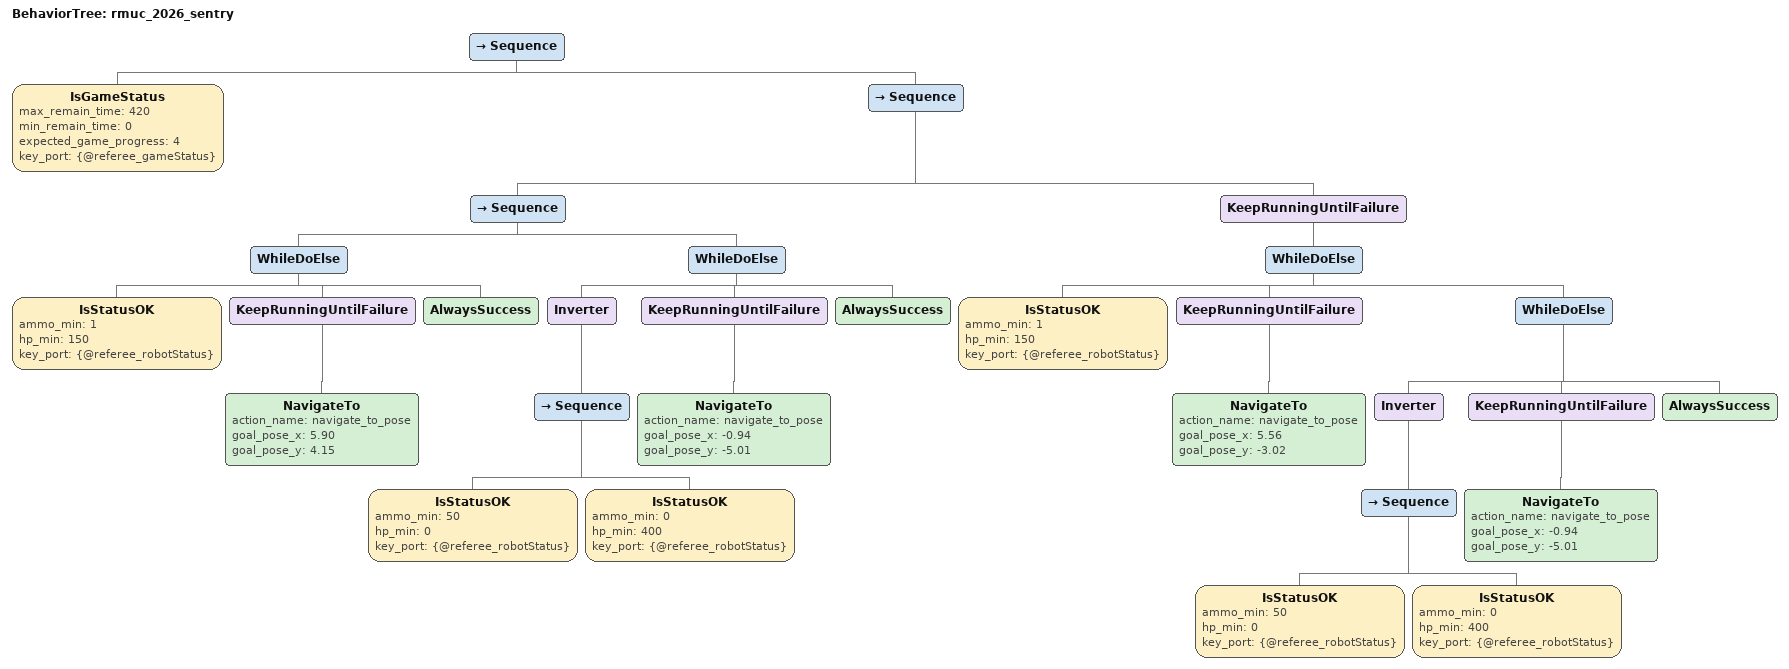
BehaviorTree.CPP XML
<?xml version="1.0" encoding="UTF-8"?>
<root BTCPP_format="4">
  <BehaviorTree ID="rmuc_2026_sentry">
    <!-- 总闸: 比赛阶段 4 + 剩余时间 0~420s -->
    <Sequence>
      <IsGameStatus max_remain_time="420"
                    min_remain_time="0"
                    expected_game_progress="4"
                    key_port="{@referee_gameStatus}"/>
      <Sequence>
        <!-- ===== 阶段一(一次性): 首点压制 → 补给 ===== -->
        <Sequence>
          <WhileDoElse>
            <IsStatusOK ammo_min="1"
                        hp_min="150"
                        key_port="{@referee_robotStatus}"/>
            <KeepRunningUntilFailure>
              <NavigateTo action_name="navigate_to_pose"
                          goal_pose_x="5.90"
                          goal_pose_y="4.15"/>
            </KeepRunningUntilFailure>
            <AlwaysSuccess/>
          </WhileDoElse>

          <!-- 补给区 (-0.94, -5.01): 满弹满血 (ammo >= 50 && hp >= 400) 即退出 -->
          <WhileDoElse>
            <Inverter>
              <Sequence>
                <IsStatusOK ammo_min="50"
                            hp_min="0"
                            key_port="{@referee_robotStatus}"/>
                <IsStatusOK ammo_min="0"
                            hp_min="400"
                            key_port="{@referee_robotStatus}"/>
              </Sequence>
            </Inverter>
            <KeepRunningUntilFailure>
              <NavigateTo action_name="navigate_to_pose"
                          goal_pose_x="-0.94"
                          goal_pose_y="-5.01"/>
            </KeepRunningUntilFailure>
            <AlwaysSuccess/>
          </WhileDoElse>
        </Sequence>

        <!-- ===== 阶段二(循环至比赛结束): 次点驻守 ↔ 补给 ===== -->
        <KeepRunningUntilFailure>
          <WhileDoElse>
            <!-- 安全条件: 弹丸 >= 1 且 血量 >= 150 -->
            <IsStatusOK ammo_min="1"
                        hp_min="150"
                        key_port="{@referee_robotStatus}"/>

            <!-- do: 持续驻守次点 (NavigateTo SUCCESS 后 KeepRunning 重发) -->
            <KeepRunningUntilFailure>
              <NavigateTo action_name="navigate_to_pose"
                          goal_pose_x="5.56"
                          goal_pose_y="-3.02"/>
            </KeepRunningUntilFailure>

            <!-- else: 弹丸 == 0 或 血量 < 150 → 回补给区, 满弹满血退出 -->
            <WhileDoElse>
              <Inverter>
                <Sequence>
                  <IsStatusOK ammo_min="50"
                              hp_min="0"
                              key_port="{@referee_robotStatus}"/>
                  <IsStatusOK ammo_min="0"
                              hp_min="400"
                              key_port="{@referee_robotStatus}"/>
                </Sequence>
              </Inverter>
              <KeepRunningUntilFailure>
                <NavigateTo action_name="navigate_to_pose"
                            goal_pose_x="-0.94"
                            goal_pose_y="-5.01"/>
              </KeepRunningUntilFailure>
              <AlwaysSuccess/>
            </WhileDoElse>
          </WhileDoElse>
        </KeepRunningUntilFailure>
      </Sequence>
    </Sequence>
  </BehaviorTree>

</root>
